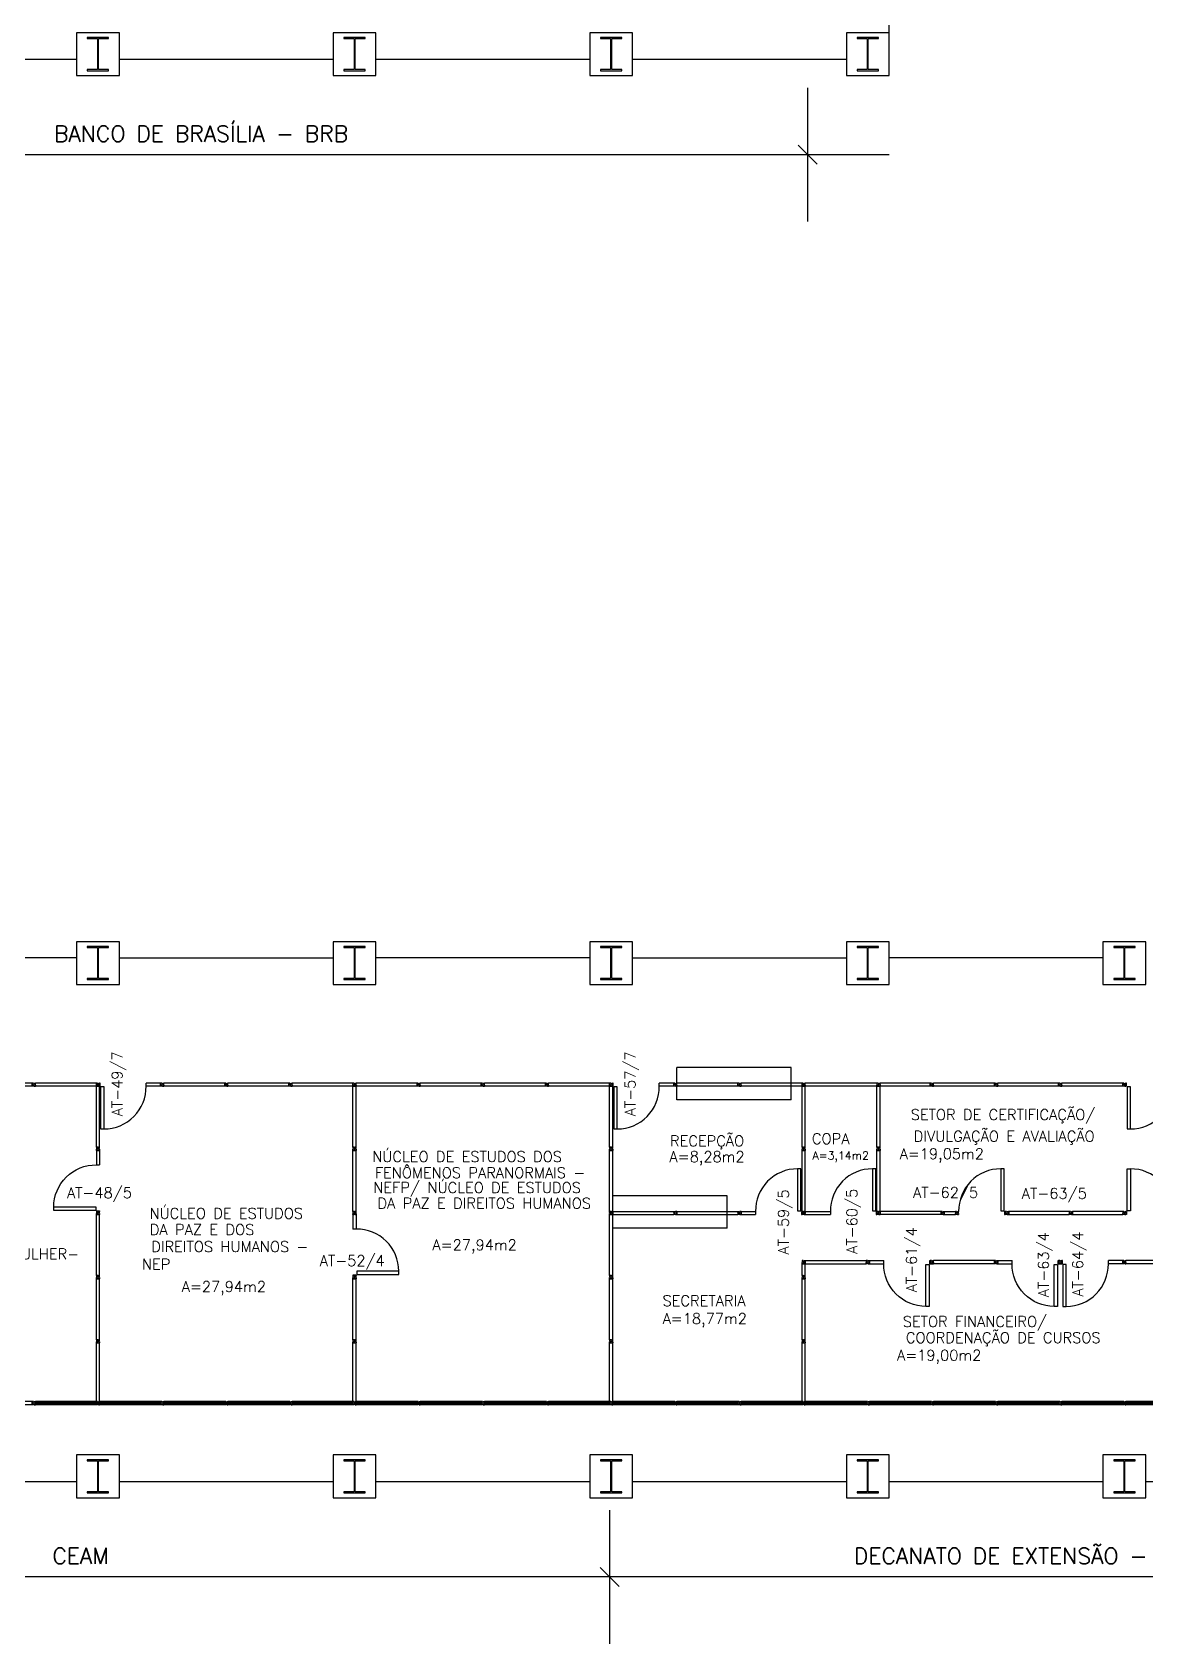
# Model space of a CAD drawing. Extents: x -34 to 79, y -30 to 41.
# Drawn here: x 32.4 to 53.23, y -29.62 to 0.52 of the extents above; entities that cross this region are included whole.
import ezdxf
from ezdxf.enums import TextEntityAlignment as Align

# ---------------------------------------------------------------- set-up
doc = ezdxf.new("R2010")
doc.units = 0
doc.header["$MEASUREMENT"] = 0
doc.layers.get('0').update_dxf_attribs({"color": 2, "linetype": 'CONTINUOUS'})
for name, color, linetype in [('2', 2, 'CONTINUOUS'), ('AREA', 2, 'CONTINUOUS'), ('DIV', 2, 'CONTINUOUS'), ('ENDEREÇO', 2, 'CONTINUOUS'), ('ESTR', 2, 'CONTINUOUS'), ('PROJ', 1, 'CONTINUOUS'), ('TEXTO', 2, 'CONTINUOUS')]:
    doc.layers.add(name, color=color, linetype=linetype)
doc.styles.add('UNB-100', font='simplex.shx', dxfattribs={"height": 0.2})

# ---------------------------------------------------------------- blocks, each defined once
blk = doc.blocks.new('DIV12')
for p, q in [((-0.0051, 0), (0.0051, 0)), ((0, -0.0051), (0, 0.0051)), ((0.0205, -0.004), (0.0205, 0.004)), ((0.0215, -0.004), (0.0215, 0.004)), ((0.0225, 0.006), (0.029, 0.006)), ((0.0225, 0.005), (0.028, 0.005)), ((0.029, 0.004), (0.029, -0.004)), ((0.03, 0.03), (0.03, -0.03)), ((0.03, 0.03), (1.17, 0.03)), ((0.03, 0.009), (0.03, 0.027)), ((0.03, 0.005), (0.03, -0.005)), ((1.17, 0.03), (1.17, -0.03)), ((1.17, 0.005), (1.17, -0.005)), ((1.1775, 0.006), (1.171, 0.006)), ((1.171, 0.004), (1.171, -0.004)), ((1.1775, 0.005), (1.172, 0.005)), ((1.1785, -0.004), (1.1785, 0.004)), ((1.1795, -0.004), (1.1795, 0.004)), ((1.2051, 0), (1.1949, 0)), ((1.1949, 0), (1.2051, 0)), ((1.2, -0.0051), (1.2, 0.0051)), ((0.0225, -0.005), (0.028, -0.005)), ((0.0225, -0.006), (0.029, -0.006)), ((0.03, -0.009), (0.03, -0.027)), ((0.03, -0.03), (0.03, -0.009)), ((0.03, -0.03), (1.17, -0.03)), ((1.1775, -0.006), (1.171, -0.006)), ((1.1775, -0.005), (1.172, -0.005))]:
    blk.add_line(p, q)
for centre, radius, start, end in [((0.0225, 0.004), 0.002, 90, 180), ((0.0225, 0.004), 0.001, 90, 180), ((0.028, 0.004), 0.001, 0, 90), ((0.029, 0.005), 0.001, 0, 90), ((1.171, 0.005), 0.001, 90, 180), ((1.172, 0.004), 0.001, 90, 180), ((1.1775, 0.004), 0.002, 360, 90), ((1.1775, 0.004), 0.001, 0, 90), ((0.0225, -0.004), 0.002, 180, 270), ((0.0225, -0.004), 0.001, 180, 270), ((0.028, -0.004), 0.001, 270, 0), ((0.029, -0.005), 0.001, 270, 0), ((1.171, -0.005), 0.001, 180, 270), ((1.172, -0.004), 0.001, 180, 270), ((1.1775, -0.004), 0.002, 270, 360), ((1.1775, -0.004), 0.001, 270, 0)]:
    blk.add_arc(centre, radius, start, end)
blk = doc.blocks.new('MTT')
for p, q in [((-0.008, 0.03), (-0.03, 0.03)), ((-0.03, 0.006), (-0.03, 0.03)), ((-0.0205, 0.006), (-0.03, 0.006)), ((-0.0205, 0.006), (-0.0205, -0.006)), ((-0.008, 0.02), (-0.008, 0.03)), ((0.008, 0.02), (-0.008, 0.02)), ((0.0051, 0), (-0.0051, 0)), ((0, 0.0051), (0, -0.0051)), ((0.008, 0.03), (0.008, 0.02)), ((0.008, 0.03), (0.03, 0.03)), ((0.0205, 0.006), (0.0205, -0.006)), ((0.0205, 0.006), (0.03, 0.006)), ((0.03, 0.03), (0.03, 0.006)), ((-0.03, -0.006), (-0.03, -0.03)), ((-0.0205, -0.006), (-0.03, -0.006)), ((-0.008, -0.03), (-0.03, -0.03)), ((0.008, -0.02), (-0.008, -0.02)), ((-0.008, -0.03), (-0.008, -0.02)), ((0.008, -0.03), (0.008, -0.02)), ((0.008, -0.03), (0.03, -0.03)), ((0.0205, -0.006), (0.03, -0.006)), ((0.03, -0.03), (0.03, -0.006))]:
    blk.add_line(p, q)
blk = doc.blocks.new('PD12')
for p, q in [((-0.05, 0.827), (-0.113, 0.827)), ((-0.113, 0.827), (-0.113, 0.04)), ((-0.05, 0.04), (-0.05, 0.827)), ((-1.205, 0), (-1.195, 0)), ((-1.2, -0.005), (-1.2, 0.005)), ((-1.17, 0.03), (-1.17, -0.03)), ((-1.17, 0.03), (-0.9, 0.03)), ((-1.17, 0.009), (-1.17, 0.027)), ((-0.9, 0.03), (-0.9, -0.03)), ((-0.113, 0.04), (-0.05, 0.04)), ((-0.04, 0.03), (-0.04, -0.03)), ((-0.04, 0.03), (-0.03, 0.03)), ((-0.03, 0.03), (-0.03, -0.03)), ((0.005, 0), (-0.005, 0)), ((-0.005, 0), (0.005, 0)), ((0, -0.005), (0, 0.005)), ((-1.17, -0.009), (-1.17, -0.027)), ((-1.17, -0.03), (-1.17, -0.009)), ((-1.17, -0.03), (-0.9, -0.03)), ((-0.04, -0.03), (-0.03, -0.03))]:
    blk.add_line(p, q)
blk.add_arc((-0.113, 0.04), 0.787, 90, 180.7004)
blk = doc.blocks.new('A$C10B92AD0')
for p, q in [((0.025, 0.827), (0.035, 0.827)), ((0.035, 0.827), (0.025, 0.827)), ((0.03, 0.832), (0.03, 0.822)), ((0.06, 0.797), (0.06, 0.857)), ((0.07, 0.857), (0.06, 0.857)), ((0.07, 0.797), (0.06, 0.797)), ((0.07, 0.797), (0.07, 0.857)), ((0.08, 0.787), (0.08, 0)), ((0.143, 0.787), (0.08, 0.787)), ((0.143, 0), (0.143, 0.787)), ((1.4, 0.857), (0.93, 0.857)), ((0.93, 0.797), (0.93, 0.857)), ((1.4, 0.797), (0.93, 0.797)), ((1.4, 0.833), (1.4, 0.821)), ((1.46, 0.833), (1.46, 0.821)), ((0.08, 0), (0.143, 0))]:
    blk.add_line(p, q)
blk.add_arc((0.143, 0.787), 0.787, 270, 0.7004)
at = {"layer": 'DIV', "rotation": 180}
for p in [(0.03, 0.827), (0.03, 0.827), (1.43, 0.827)]:
    blk.add_blockref('MTT', p, dxfattribs=at)

msp = doc.modelspace()

# ---------------------------------------------------------------- linework, layer by layer
at = {"linetype": 'ByBlock'}
for p, q in [((48.434, -1.771), (8.743, -1.771)), ((71.359, -28.371), (12.724, -28.371))]:
    msp.add_line(p, q, dxfattribs=at)
for p, q in [((46.829, -19.165), (46.839, -19.165)), ((46.839, -19.165), (46.829, -19.165)), ((46.834, -19.16), (46.834, -19.17)), ((46.864, -19.195), (46.864, -19.135)), ((48.204, -19.135), (46.864, -19.135)), ((48.204, -19.195), (46.864, -19.195)), ((48.204, -19.159), (48.204, -19.171)), ((49.204, -19.135), (48.264, -19.135)), ((48.264, -19.159), (48.264, -19.171)), ((49.204, -19.195), (48.264, -19.195)), ((49.204, -19.195), (49.204, -19.135)), ((49.204, -19.135), (49.204, -19.156)), ((49.204, -19.156), (49.204, -19.138)), ((49.204, -19.17), (49.204, -19.16)), ((49.204, -19.174), (49.204, -19.192)), ((49.212, -19.159), (49.205, -19.159)), ((49.205, -19.169), (49.205, -19.161)), ((49.212, -19.171), (49.205, -19.171)), ((49.212, -19.16), (49.206, -19.16)), ((49.212, -19.17), (49.206, -19.17)), ((49.213, -19.161), (49.213, -19.169)), ((49.214, -19.161), (49.214, -19.169)), ((49.239, -19.165), (49.229, -19.165)), ((49.234, -19.16), (49.234, -19.17)), ((50.584, -20.738), (50.521, -20.738)), ((50.521, -20.738), (50.521, -21.525)), ((50.584, -21.525), (50.584, -20.738)), ((52.884, -21.525), (52.884, -20.738)), ((52.884, -20.738), (52.947, -20.738)), ((52.947, -20.738), (52.947, -21.525)), ((49.404, -21.595), (49.404, -21.535)), ((49.404, -21.535), (49.404, -21.556)), ((49.404, -21.556), (49.404, -21.538)), ((49.404, -21.57), (49.404, -21.56)), ((49.404, -21.574), (49.404, -21.592)), ((49.412, -21.559), (49.405, -21.559)), ((49.405, -21.569), (49.405, -21.561)), ((49.412, -21.571), (49.405, -21.571)), ((49.412, -21.56), (49.406, -21.56)), ((49.412, -21.57), (49.406, -21.57)), ((49.413, -21.561), (49.413, -21.569)), ((49.414, -21.561), (49.414, -21.569)), ((49.439, -21.565), (49.429, -21.565)), ((49.434, -21.56), (49.434, -21.57)), ((50.521, -21.525), (50.584, -21.525)), ((50.594, -21.535), (50.594, -21.595)), ((50.594, -21.535), (50.604, -21.535)), ((50.594, -21.595), (50.604, -21.595)), ((50.639, -21.565), (50.629, -21.565)), ((50.629, -21.565), (50.639, -21.565)), ((50.634, -21.57), (50.634, -21.56)), ((50.674, -21.535), (50.664, -21.535)), ((50.674, -21.595), (50.664, -21.595)), ((50.674, -21.535), (50.674, -21.595)), ((51.829, -21.565), (51.839, -21.565)), ((51.834, -21.57), (51.834, -21.56)), ((51.855, -21.569), (51.855, -21.561)), ((51.856, -21.569), (51.856, -21.561)), ((51.857, -21.559), (51.863, -21.559)), ((51.857, -21.56), (51.862, -21.56)), ((51.857, -21.57), (51.862, -21.57)), ((51.857, -21.571), (51.863, -21.571)), ((51.863, -21.561), (51.863, -21.569)), ((51.864, -21.535), (51.864, -21.595)), ((51.864, -21.556), (51.864, -21.538)), ((51.864, -21.56), (51.864, -21.57)), ((51.864, -21.574), (51.864, -21.592)), ((51.864, -21.595), (51.864, -21.574)), ((52.829, -21.565), (52.839, -21.565)), ((52.839, -21.565), (52.829, -21.565)), ((52.834, -21.57), (52.834, -21.56)), ((52.864, -21.535), (52.864, -21.595)), ((52.874, -21.535), (52.864, -21.535)), ((52.874, -21.595), (52.864, -21.595)), ((52.874, -21.535), (52.874, -21.595)), ((52.947, -21.525), (52.884, -21.525)), ((49.204, -22.515), (49.204, -22.455)), ((49.204, -22.455), (49.204, -22.476)), ((49.204, -22.476), (49.204, -22.458)), ((49.204, -22.49), (49.204, -22.48)), ((49.204, -22.494), (49.204, -22.512)), ((49.212, -22.479), (49.205, -22.479)), ((49.205, -22.489), (49.205, -22.481)), ((49.212, -22.491), (49.205, -22.491)), ((49.212, -22.48), (49.206, -22.48)), ((49.212, -22.49), (49.206, -22.49)), ((49.213, -22.481), (49.213, -22.489)), ((49.214, -22.481), (49.214, -22.489)), ((49.239, -22.485), (49.229, -22.485)), ((49.234, -22.48), (49.234, -22.49)), ((33.604, -23.995), (33.664, -23.995)), ((33.604, -25.09), (33.604, -23.995)), ((33.628, -23.987), (33.628, -23.994)), ((33.629, -23.987), (33.629, -23.993)), ((33.629, -23.995), (33.639, -23.995)), ((33.638, -23.985), (33.63, -23.985)), ((33.638, -23.986), (33.63, -23.986)), ((33.63, -23.994), (33.638, -23.994)), ((33.639, -23.987), (33.639, -23.993)), ((33.64, -23.987), (33.64, -23.994)), ((33.664, -25.09), (33.664, -23.995)), ((38.404, -23.995), (38.464, -23.995)), ((38.404, -25.09), (38.404, -23.995)), ((38.428, -23.987), (38.428, -23.994)), ((38.429, -23.987), (38.429, -23.993)), ((38.429, -23.995), (38.439, -23.995)), ((38.438, -23.985), (38.43, -23.985)), ((38.438, -23.986), (38.43, -23.986)), ((38.43, -23.994), (38.438, -23.994)), ((38.439, -23.987), (38.439, -23.993)), ((38.44, -23.987), (38.44, -23.994)), ((38.464, -25.09), (38.464, -23.995)), ((43.204, -23.995), (43.264, -23.995)), ((43.204, -25.09), (43.204, -23.995)), ((43.228, -23.987), (43.228, -23.994)), ((43.229, -23.987), (43.229, -23.993)), ((43.229, -23.995), (43.239, -23.995)), ((43.238, -23.985), (43.23, -23.985)), ((43.238, -23.986), (43.23, -23.986)), ((43.23, -23.994), (43.238, -23.994)), ((43.239, -23.987), (43.239, -23.993)), ((43.24, -23.987), (43.24, -23.994)), ((43.264, -25.09), (43.264, -23.995)), ((46.804, -23.995), (46.864, -23.995)), ((46.804, -25.09), (46.804, -23.995)), ((46.828, -23.987), (46.828, -23.994)), ((46.829, -23.987), (46.829, -23.993)), ((46.829, -23.995), (46.839, -23.995)), ((46.838, -23.985), (46.83, -23.985)), ((46.838, -23.986), (46.83, -23.986)), ((46.83, -23.994), (46.838, -23.994)), ((46.839, -23.987), (46.839, -23.993)), ((46.84, -23.987), (46.84, -23.994)), ((46.864, -25.09), (46.864, -23.995))]:
    msp.add_line(p, q)
for centre, radius, start, end in [((49.205, -19.16), 0.001, 90, 180), ((49.205, -19.17), 0.001, 180, 270), ((49.206, -19.161), 0.001, 90, 180), ((49.206, -19.169), 0.001, 180, 270), ((49.212, -19.161), 0.002, 0, 90), ((49.212, -19.161), 0.001, 0, 90), ((49.212, -19.169), 0.001, 270, 0), ((49.212, -19.169), 0.002, 270, 0), ((50.521, -21.525), 0.787, 90, 180.7004), ((52.947, -21.525), 0.787, 359.2996, 90), ((49.405, -21.56), 0.001, 90, 180), ((49.405, -21.57), 0.001, 180, 270), ((49.406, -21.561), 0.001, 90, 180), ((49.406, -21.569), 0.001, 180, 270), ((49.412, -21.561), 0.002, 0, 90), ((49.412, -21.561), 0.001, 0, 90), ((49.412, -21.569), 0.001, 270, 0), ((49.412, -21.569), 0.002, 270, 0), ((51.857, -21.561), 0.002, 90, 180), ((51.857, -21.569), 0.002, 180, 270), ((51.857, -21.561), 0.001, 90, 180), ((51.857, -21.569), 0.001, 180, 270), ((51.862, -21.561), 0.001, 0, 90), ((51.862, -21.569), 0.001, 270, 0), ((51.863, -21.56), 0.001, 0, 90), ((51.863, -21.57), 0.001, 270, 0), ((49.205, -22.48), 0.001, 90, 180), ((49.205, -22.49), 0.001, 180, 270), ((49.206, -22.481), 0.001, 90, 180), ((49.206, -22.489), 0.001, 180, 270), ((49.212, -22.481), 0.002, 0, 90), ((49.212, -22.481), 0.001, 0, 90), ((49.212, -22.489), 0.001, 270, 0), ((49.212, -22.489), 0.002, 270, 0), ((33.63, -23.987), 0.002, 90, 180), ((33.629, -23.994), 0.001, 180, 270), ((33.63, -23.987), 0.001, 90, 180), ((33.63, -23.993), 0.001, 180, 270), ((33.638, -23.987), 0.002, 0, 90), ((33.638, -23.987), 0.001, 0, 90), ((33.638, -23.993), 0.001, 270, 0), ((33.639, -23.994), 0.001, 270, 0), ((38.43, -23.987), 0.002, 90, 180), ((38.429, -23.994), 0.001, 180, 270), ((38.43, -23.987), 0.001, 90, 180), ((38.43, -23.993), 0.001, 180, 270), ((38.438, -23.987), 0.002, 0, 90), ((38.438, -23.987), 0.001, 0, 90), ((38.438, -23.993), 0.001, 270, 0), ((38.439, -23.994), 0.001, 270, 0), ((43.23, -23.987), 0.002, 90, 180), ((43.229, -23.994), 0.001, 180, 270), ((43.23, -23.987), 0.001, 90, 180), ((43.23, -23.993), 0.001, 180, 270), ((43.238, -23.987), 0.002, 0, 90), ((43.238, -23.987), 0.001, 0, 90), ((43.238, -23.993), 0.001, 270, 0), ((43.239, -23.994), 0.001, 270, 0), ((46.83, -23.987), 0.002, 90, 180), ((46.829, -23.994), 0.001, 180, 270), ((46.83, -23.987), 0.001, 90, 180), ((46.83, -23.993), 0.001, 180, 270), ((46.838, -23.987), 0.002, 0, 90), ((46.838, -23.987), 0.001, 0, 90), ((46.838, -23.993), 0.001, 270, 0), ((46.839, -23.994), 0.001, 270, 0)]:
    msp.add_arc(centre, radius, start, end)
at = {"layer": '2'}
for p, q in [((46.604, -18.845), (44.464, -18.845)), ((44.464, -19.445), (44.464, -18.845)), ((46.604, -19.445), (46.604, -18.845)), ((46.604, -19.445), (44.464, -19.445)), ((45.404, -21.245), (43.264, -21.245)), ((43.264, -21.845), (43.264, -21.245)), ((45.404, -21.845), (45.404, -21.245)), ((45.404, -21.845), (43.264, -21.845)), ((33.604, -25.11), (32.464, -25.11)), ((33.604, -25.13), (32.464, -25.13)), ((34.804, -25.11), (33.664, -25.11)), ((34.804, -25.13), (33.664, -25.13)), ((36.004, -25.11), (34.864, -25.11)), ((36.004, -25.13), (34.864, -25.13)), ((37.204, -25.11), (36.064, -25.11)), ((37.204, -25.13), (36.064, -25.13)), ((38.404, -25.11), (37.264, -25.11)), ((38.404, -25.13), (37.264, -25.13)), ((39.604, -25.11), (38.464, -25.11)), ((39.604, -25.13), (38.464, -25.13)), ((40.804, -25.11), (39.664, -25.11)), ((40.804, -25.13), (39.664, -25.13)), ((42.004, -25.11), (40.864, -25.11)), ((42.004, -25.13), (40.864, -25.13)), ((43.204, -25.11), (42.064, -25.11)), ((43.204, -25.13), (42.064, -25.13)), ((44.404, -25.11), (43.264, -25.11)), ((44.404, -25.13), (43.264, -25.13)), ((45.604, -25.11), (44.464, -25.11)), ((45.604, -25.13), (44.464, -25.13)), ((46.804, -25.11), (45.664, -25.11)), ((46.804, -25.13), (45.664, -25.13)), ((48.004, -25.11), (46.864, -25.11)), ((48.004, -25.13), (46.864, -25.13)), ((49.204, -25.11), (48.064, -25.11)), ((49.204, -25.13), (48.064, -25.13)), ((50.404, -25.11), (49.264, -25.11)), ((50.404, -25.13), (49.264, -25.13)), ((51.604, -25.11), (50.464, -25.11)), ((51.604, -25.13), (50.464, -25.13)), ((52.804, -25.11), (51.664, -25.11)), ((52.804, -25.13), (51.664, -25.13)), ((54.004, -25.11), (52.864, -25.11)), ((54.004, -25.13), (52.864, -25.13))]:
    msp.add_line(p, q, dxfattribs=at)
at = {"layer": 'DIV'}
for p, q in [((46.909, -0.521), (46.909, -3.021)), ((48.264, -21.535), (48.264, -21.595)), ((49.464, -21.535), (49.464, -21.595)), ((49.464, -21.535), (49.674, -21.535)), ((49.464, -21.595), (49.674, -21.595)), ((51.804, -21.535), (50.674, -21.535)), ((50.674, -21.595), (51.804, -21.595)), ((52.804, -21.535), (51.864, -21.535)), ((51.864, -21.595), (52.804, -21.595)), ((52.804, -21.535), (52.804, -21.595)), ((46.804, -22.735), (46.804, -22.515)), ((46.804, -22.515), (46.864, -22.515)), ((46.864, -22.735), (46.864, -22.515)), ((49.204, -22.515), (49.264, -22.515)), ((51.604, -22.515), (51.664, -22.515)), ((46.804, -22.735), (46.864, -22.735)), ((46.864, -25.09), (48.004, -25.09)), ((43.204, -27.121), (43.204, -29.621))]:
    msp.add_line(p, q, dxfattribs=at)
at = {"layer": 'ESTR'}
for points in [[(33.434, 0.4), (33.624, 0.4), (33.624, -0.18), (33.434, -0.18), (33.434, -0.2), (33.834, -0.2), (33.834, -0.18), (33.644, -0.18), (33.644, 0.4), (33.834, 0.4), (33.834, 0.42), (33.434, 0.42)], [(38.234, 0.4), (38.424, 0.4), (38.424, -0.18), (38.234, -0.18), (38.234, -0.2), (38.634, -0.2), (38.634, -0.18), (38.444, -0.18), (38.444, 0.4), (38.634, 0.4), (38.634, 0.42), (38.234, 0.42)], [(43.034, 0.4), (43.224, 0.4), (43.224, -0.18), (43.034, -0.18), (43.034, -0.2), (43.434, -0.2), (43.434, -0.18), (43.244, -0.18), (43.244, 0.4), (43.434, 0.4), (43.434, 0.42), (43.034, 0.42)], [(47.834, 0.4), (48.024, 0.4), (48.024, -0.18), (47.834, -0.18), (47.834, -0.2), (48.234, -0.2), (48.234, -0.18), (48.044, -0.18), (48.044, 0.4), (48.234, 0.4), (48.234, 0.42), (47.834, 0.42)], [(33.434, -16.6), (33.624, -16.6), (33.624, -17.18), (33.434, -17.18), (33.434, -17.2), (33.834, -17.2), (33.834, -17.18), (33.644, -17.18), (33.644, -16.6), (33.834, -16.6), (33.834, -16.58), (33.434, -16.58)], [(38.234, -16.6), (38.424, -16.6), (38.424, -17.18), (38.234, -17.18), (38.234, -17.2), (38.634, -17.2), (38.634, -17.18), (38.444, -17.18), (38.444, -16.6), (38.634, -16.6), (38.634, -16.58), (38.234, -16.58)], [(43.034, -16.6), (43.224, -16.6), (43.224, -17.18), (43.034, -17.18), (43.034, -17.2), (43.434, -17.2), (43.434, -17.18), (43.244, -17.18), (43.244, -16.6), (43.434, -16.6), (43.434, -16.58), (43.034, -16.58)], [(47.834, -16.6), (48.024, -16.6), (48.024, -17.18), (47.834, -17.18), (47.834, -17.2), (48.234, -17.2), (48.234, -17.18), (48.044, -17.18), (48.044, -16.6), (48.234, -16.6), (48.234, -16.58), (47.834, -16.58)], [(52.634, -16.6), (52.824, -16.6), (52.824, -17.18), (52.634, -17.18), (52.634, -17.2), (53.034, -17.2), (53.034, -17.18), (52.844, -17.18), (52.844, -16.6), (53.034, -16.6), (53.034, -16.58), (52.634, -16.58)], [(33.434, -26.2), (33.624, -26.2), (33.624, -26.78), (33.434, -26.78), (33.434, -26.8), (33.834, -26.8), (33.834, -26.78), (33.644, -26.78), (33.644, -26.2), (33.834, -26.2), (33.834, -26.18), (33.434, -26.18)], [(38.234, -26.2), (38.424, -26.2), (38.424, -26.78), (38.234, -26.78), (38.234, -26.8), (38.634, -26.8), (38.634, -26.78), (38.444, -26.78), (38.444, -26.2), (38.634, -26.2), (38.634, -26.18), (38.234, -26.18)], [(43.034, -26.2), (43.224, -26.2), (43.224, -26.78), (43.034, -26.78), (43.034, -26.8), (43.434, -26.8), (43.434, -26.78), (43.244, -26.78), (43.244, -26.2), (43.434, -26.2), (43.434, -26.18), (43.034, -26.18)], [(47.834, -26.2), (48.024, -26.2), (48.024, -26.78), (47.834, -26.78), (47.834, -26.8), (48.234, -26.8), (48.234, -26.78), (48.044, -26.78), (48.044, -26.2), (48.234, -26.2), (48.234, -26.18), (47.834, -26.18)], [(52.634, -26.2), (52.824, -26.2), (52.824, -26.78), (52.634, -26.78), (52.634, -26.8), (53.034, -26.8), (53.034, -26.78), (52.844, -26.78), (52.844, -26.2), (53.034, -26.2), (53.034, -26.18), (52.634, -26.18)]]:
    msp.add_lwpolyline(points, close=True, dxfattribs=at)
at = {"layer": 'PROJ'}
for p, q in [((48.434, -0.29), (48.434, 10.11)), ((34.034, 0.51), (33.234, 0.51)), ((33.234, 0.51), (33.234, -0.29)), ((34.034, -0.29), (34.034, 0.51)), ((38.834, 0.51), (38.034, 0.51)), ((38.034, 0.51), (38.034, -0.29)), ((38.834, -0.29), (38.834, 0.51)), ((43.634, 0.51), (42.834, 0.51)), ((42.834, 0.51), (42.834, -0.29)), ((43.634, -0.29), (43.634, 0.51)), ((48.434, 0.51), (47.634, 0.51)), ((47.634, 0.51), (47.634, -0.29)), ((48.434, -0.29), (48.434, 0.51)), ((33.234, 0.01), (29.234, 0.01)), ((38.034, 0.01), (34.034, 0.01)), ((42.834, 0.01), (38.834, 0.01)), ((47.634, 0.01), (43.634, 0.01)), ((33.234, -0.29), (34.034, -0.29)), ((38.034, -0.29), (38.834, -0.29)), ((42.834, -0.29), (43.634, -0.29)), ((47.634, -0.29), (48.434, -0.29)), ((33.234, -16.49), (33.234, -17.29)), ((34.034, -16.49), (33.234, -16.49)), ((34.034, -17.29), (34.034, -16.49)), ((38.034, -16.49), (38.034, -17.29)), ((38.834, -16.49), (38.034, -16.49)), ((38.834, -17.29), (38.834, -16.49)), ((42.834, -16.49), (42.834, -17.29)), ((43.634, -16.49), (42.834, -16.49)), ((43.634, -17.29), (43.634, -16.49)), ((47.634, -16.49), (47.634, -17.29)), ((48.434, -16.49), (47.634, -16.49)), ((48.434, -17.29), (48.434, -16.49)), ((52.434, -16.49), (52.434, -17.29)), ((53.234, -16.49), (52.434, -16.49)), ((53.234, -17.29), (53.234, -16.49)), ((33.234, -16.79), (29.234, -16.79)), ((34.034, -16.79), (38.034, -16.79)), ((42.834, -16.79), (38.834, -16.79)), ((43.634, -16.79), (47.634, -16.79)), ((52.434, -16.79), (48.434, -16.79)), ((33.234, -17.29), (34.034, -17.29)), ((38.034, -17.29), (38.834, -17.29)), ((42.834, -17.29), (43.634, -17.29)), ((47.634, -17.29), (48.434, -17.29)), ((52.434, -17.29), (53.234, -17.29)), ((33.234, -26.09), (33.234, -26.89)), ((34.034, -26.09), (33.234, -26.09)), ((34.034, -26.89), (34.034, -26.09)), ((38.034, -26.09), (38.034, -26.89)), ((38.834, -26.09), (38.034, -26.09)), ((38.834, -26.89), (38.834, -26.09)), ((42.834, -26.09), (42.834, -26.89)), ((43.634, -26.09), (42.834, -26.09)), ((43.634, -26.89), (43.634, -26.09)), ((47.634, -26.09), (47.634, -26.89)), ((48.434, -26.09), (47.634, -26.09)), ((48.434, -26.89), (48.434, -26.09)), ((52.434, -26.09), (52.434, -26.89)), ((53.234, -26.09), (52.434, -26.09)), ((53.234, -26.89), (53.234, -26.09)), ((33.234, -26.59), (29.234, -26.59)), ((38.034, -26.59), (34.034, -26.59)), ((42.834, -26.59), (38.834, -26.59)), ((47.634, -26.59), (43.634, -26.59)), ((52.434, -26.59), (48.434, -26.59)), ((57.234, -26.59), (53.234, -26.59)), ((33.234, -26.89), (34.034, -26.89)), ((38.034, -26.89), (38.834, -26.89)), ((42.834, -26.89), (43.634, -26.89)), ((47.634, -26.89), (48.434, -26.89)), ((52.434, -26.89), (53.234, -26.89))]:
    msp.add_line(p, q, dxfattribs=at)
at = {"layer": 'TEXTO'}
for p, q in [((46.732, -1.595), (47.086, -1.949)), ((43.027, -28.195), (43.381, -28.549))]:
    msp.add_line(p, q, dxfattribs=at)

# ---------------------------------------------------------------- block references
at = {"layer": 'DIV'}
for name, p, rotation in [('DIV12', (32.434, -19.165), 180), ('MTT', (32.434, -19.165), 180), ('DIV12', (33.634, -19.165), 180), ('MTT', (33.634, -19.165), 180), ('DIV12', (33.634, -20.365), 90), ('PD12', (33.634, -19.165), 180), ('MTT', (34.834, -19.165), 180), ('DIV12', (36.034, -19.165), 180), ('MTT', (36.034, -19.165), 180), ('DIV12', (37.234, -19.165), 180), ('MTT', (37.234, -19.165), 180), ('DIV12', (38.434, -19.165), 180), ('MTT', (38.434, -19.165), 180), ('MTT', (38.434, -19.165), 180), ('DIV12', (38.434, -20.365), 90), ('DIV12', (39.634, -19.165), 180), ('MTT', (39.634, -19.165), 180), ('DIV12', (40.834, -19.165), 180), ('MTT', (40.834, -19.165), 180), ('DIV12', (42.034, -19.165), 180), ('MTT', (42.034, -19.165), 180), ('DIV12', (43.234, -19.165), 180), ('MTT', (43.234, -19.165), 180), ('DIV12', (43.234, -20.365), 90), ('PD12', (43.234, -19.165), 180), ('MTT', (44.434, -19.165), 180), ('DIV12', (45.634, -19.165), 180), ('MTT', (45.634, -19.165), 180), ('DIV12', (46.834, -19.165), 180), ('MTT', (46.834, -19.165), 180), ('MTT', (46.834, -19.165), 180), ('DIV12', (46.834, -20.365), 90), ('MTT', (48.234, -19.165), 180), ('DIV12', (48.234, -20.365), 90), ('MTT', (49.234, -19.165), 180), ('DIV12', (50.434, -19.165), 180), ('MTT', (50.434, -19.165), 180), ('DIV12', (51.634, -19.165), 180), ('MTT', (51.634, -19.165), 180), ('DIV12', (52.834, -19.165), 180), ('MTT', (52.834, -19.165), 180), ('PD12', (52.834, -19.165), 180), ('MTT', (33.634, -20.365), 180), ('MTT', (33.634, -20.365), 180), ('MTT', (38.434, -20.365), 180), ('MTT', (38.434, -20.365), 180), ('DIV12', (38.434, -21.565), 90), ('MTT', (43.234, -20.365), 180), ('DIV12', (43.234, -21.565), 90), ('MTT', (46.834, -20.365), 180), ('DIV12', (46.834, -21.565), 90), ('MTT', (48.234, -20.365), 180), ('DIV12', (48.234, -21.565), 90), ('A$C10B92AD0', (48.264, -20.738), 180), ('MTT', (33.634, -21.565), 180), ('DIV12', (33.634, -22.765), 90), ('MTT', (38.434, -21.565), 180), ('PD12', (38.434, -22.765), 270), ('MTT', (43.234, -21.565), 180), ('MTT', (43.234, -21.565), 90), ('DIV12', (43.234, -22.765), 90), ('MTT', (44.434, -21.565), 90), ('MTT', (45.634, -21.565), 90), ('MTT', (46.834, -21.565), 180), ('MTT', (46.834, -21.565), 180), ('MTT', (48.234, -21.565), 180), ('DIV12', (49.434, -21.565), 180), ('MTT', (49.434, -21.565), 180), ('MTT', (49.704, -21.565), 180), ('MTT', (50.634, -21.565), 180), ('MTT', (51.834, -21.565), 180), ('MTT', (52.834, -21.565), 180), ('MTT', (46.834, -22.485), 180), ('MTT', (48.034, -22.485), 180), ('MTT', (49.234, -22.485), 180), ('MTT', (49.234, -22.485), 180), ('DIV12', (50.434, -22.485), 180), ('MTT', (50.434, -22.485), 180), ('MTT', (51.634, -22.485), 180), ('PD12', (51.634, -22.485), 180), ('MTT', (52.834, -22.485), 180), ('DIV12', (54.034, -22.485), 180), ('MTT', (33.634, -22.765), 180), ('DIV12', (33.634, -23.965), 90), ('MTT', (38.434, -22.765), 180), ('DIV12', (38.434, -23.965), 90), ('MTT', (43.234, -22.765), 180), ('DIV12', (43.234, -23.965), 90), ('MTT', (46.834, -22.765), 180), ('DIV12', (46.834, -23.965), 90), ('MTT', (33.634, -23.965), 180), ('MTT', (33.634, -23.965), 180), ('MTT', (38.434, -23.965), 180), ('MTT', (38.434, -23.965), 180), ('MTT', (43.234, -23.965), 180), ('MTT', (43.234, -23.965), 180), ('MTT', (46.834, -23.965), 180), ('MTT', (46.834, -23.965), 180), ('DIV12', (32.434, -25.12), 180), ('MTT', (32.434, -25.12), 180), ('DIV12', (33.634, -25.12), 180), ('MTT', (33.634, -25.12), 180), ('DIV12', (34.834, -25.12), 180), ('MTT', (34.834, -25.12), 180), ('DIV12', (36.034, -25.12), 180), ('MTT', (36.034, -25.12), 180), ('DIV12', (37.234, -25.12), 180), ('MTT', (37.234, -25.12), 180), ('DIV12', (38.434, -25.12), 180), ('MTT', (38.434, -25.12), 180), ('DIV12', (39.634, -25.12), 180), ('MTT', (39.634, -25.12), 180), ('DIV12', (40.834, -25.12), 180), ('MTT', (40.834, -25.12), 180), ('DIV12', (42.034, -25.12), 180), ('MTT', (42.034, -25.12), 180), ('DIV12', (43.234, -25.12), 180), ('MTT', (43.234, -25.12), 180), ('DIV12', (44.434, -25.12), 180), ('MTT', (44.434, -25.12), 180), ('DIV12', (45.634, -25.12), 180), ('MTT', (45.634, -25.12), 180), ('DIV12', (46.834, -25.12), 180), ('MTT', (46.834, -25.12), 180), ('DIV12', (48.034, -25.12), 180), ('MTT', (48.034, -25.12), 180), ('DIV12', (49.234, -25.12), 180), ('MTT', (49.234, -25.12), 180), ('DIV12', (50.434, -25.12), 180), ('MTT', (50.434, -25.12), 180), ('DIV12', (51.634, -25.12), 180), ('MTT', (51.634, -25.12), 180), ('DIV12', (52.834, -25.12), 180), ('MTT', (52.834, -25.12), 180), ('DIV12', (54.034, -25.12), 180)]:
    msp.add_blockref(name, p, dxfattribs=dict(at, rotation=rotation))
at = {"layer": 'DIV', "xscale": -1}
for p, rotation in [((33.634, -21.565), 90), ((49.234, -22.485), 180), ((51.634, -22.485), 180)]:
    msp.add_blockref('PD12', p, dxfattribs=dict(at, rotation=rotation))
at = {"layer": 'DIV'}
for name, p in [('PD12', (46.834, -21.565)), ('DIV12', (43.234, -21.565)), ('DIV12', (44.434, -21.565)), ('DIV12', (46.834, -22.485))]:
    msp.add_blockref(name, p, dxfattribs=at)

# ---------------------------------------------------------------- texts
at = {"layer": 'AREA', "style": 'UNB-100'}
for s, height, p in [('A=8,28m2', 0.2, (45.028, -20.611)), ('A=3,14m2', 0.15, (47.527, -20.565)), ('A=19,05m2', 0.2, (49.418, -20.557)), ('A=27,94m2', 0.2, (40.68, -22.26)), ('A=27,94m2', 0.2, (35.989, -23.041)), ('A=18,77m2', 0.2, (44.984, -23.639)), ('A=19,00m2', 0.2, (49.37, -24.324))]:
    msp.add_text(s, height=height, dxfattribs=at).set_placement(p, align=Align.CENTER)
at = {"layer": 'ENDEREÇO', "style": 'UNB-100'}
for s, p in [('AT-49/7', (34.092, -19.758)), ('AT-57/7', (43.687, -19.758)), ('AT-59/5', (46.557, -22.342)), ('AT-60/5', (47.837, -22.329)), ('AT-61/4', (48.95, -23.05)), ('AT-63/4', (51.42, -23.141)), ('AT-64/4', (52.061, -23.131))]:
    msp.add_text(s, height=0.2, rotation=90, dxfattribs=at).set_placement(p)
for s, p in [('AT-48/5', (33.053, -21.286)), ('AT-62/5', (48.881, -21.281)), ('AT-63/5', (50.915, -21.298)), ('AT-52/4', (37.782, -22.556))]:
    msp.add_text(s, height=0.2, dxfattribs=at).set_placement(p)
at = {"layer": 'TEXTO', "style": 'UNB-100'}
for s, p in [('SETOR DE CERTIFICAÇÃO/ ', (50.633, -19.825)), ('RECEPÇÃO', (45.028, -20.315)), ('COPA', (47.34, -20.276)), ('DIVULGAÇÃO E AVALIAÇÃO', (50.586, -20.228)), ('NÚCLEO DE ESTUDOS DOS', (40.539, -20.61)), ('FENÔMENOS PARANORMAIS -', (40.781, -20.913)), ('NEFP/ NÚCLEO DE ESTUDOS', (40.727, -21.189)), ('DA PAZ E DIREITOS HUMANOS', (40.86, -21.481)), ('NÚCLEO DE ESTUDOS', (36.034, -21.672)), ('DA PAZ E DOS', (35.581, -21.974)), ('PESQUISA SOBRE A MULHER-', (31.267, -22.43)), ('DIREITOS HUMANOS -', (36.1, -22.293)), ('NEP', (34.724, -22.622)), ('SECRETARIA', (44.971, -23.306)), ('SETOR FINANCEIRO/', (50.039, -23.695)), ('COORDENAÇÃO DE CURSOS', (50.568, -23.997))]:
    msp.add_text(s, height=0.2, dxfattribs=at).set_placement(p, align=Align.CENTER)
at = {"layer": 'TEXTO', "linetype": 'ByBlock', "char_height": 0.3, "attachment_point": 5, "style": 'UNB-100'}
for s, insert in [('BANCO DE BRASÍLIA - BRB', (35.563, -1.379)), ('CEAM', (33.31, -27.979)), ('DECANATO DE EXTENSÃO - DEX', (51.009, -27.979))]:
    msp.add_mtext(s, dxfattribs=dict(at, insert=insert))

doc.saveas('drawing.dxf')
